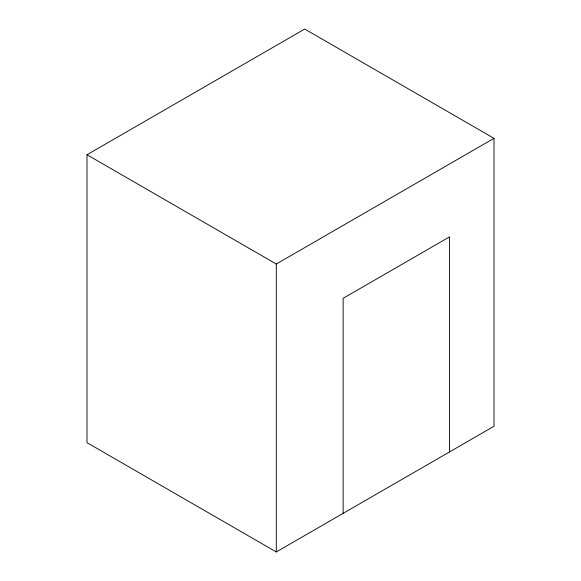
<?xml version="1.0" encoding="UTF-8"?>
<svg xmlns="http://www.w3.org/2000/svg" width="581" height="581" viewBox="0 0 581 581"><rect width="100%" height="100%" fill="white"/><g stroke="black" fill="none" stroke-linecap="round" stroke-linejoin="round"><path stroke-width="0.87" d="M87.005 154.742L304.713 29.05L493.995 138.329L493.995 426.258L276.287 551.95L87.005 442.671L87.005 154.742L276.287 264.028L493.995 138.329M449.556 451.909L449.556 236.866L343.139 298.307L343.139 513.35M276.287 264.028L276.287 551.95"/></g></svg>
